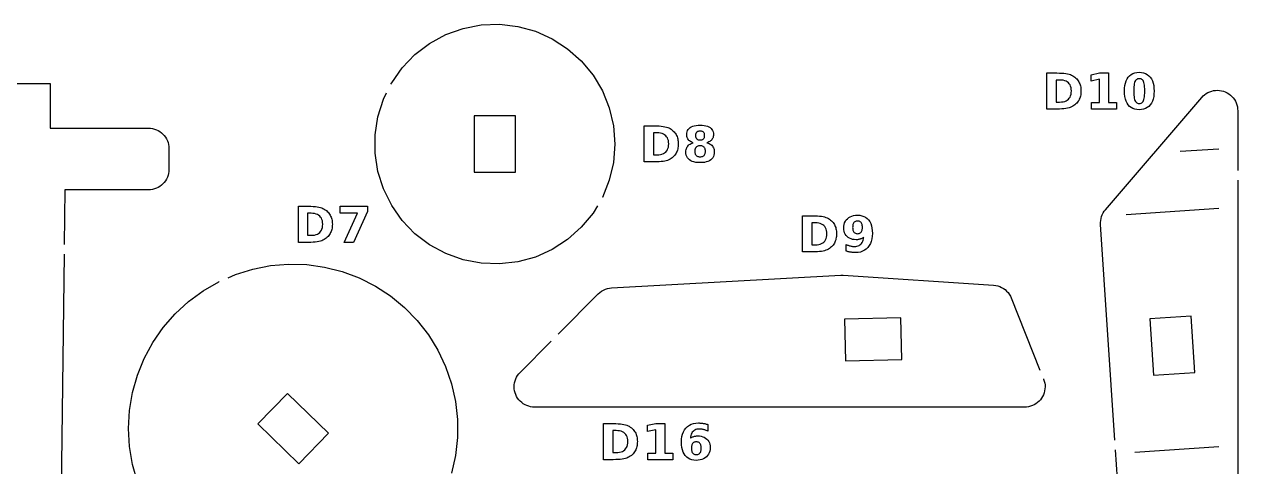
# Model space of a CAD drawing. Header units: millimetres. Extents: x 3 to 296, y 5 to 140.
# Drawn here: x 208.3 to 290, y 103.3 to 133.1 of the extents above; entities that cross this region are included whole.
import ezdxf

# ---------------------------------------------------------------- set-up
doc = ezdxf.new("R2010")
doc.units = ezdxf.units.MM
for name, color, linetype in [('CUT', 1, 'CONTINUOUS'), ('ENGRAVE', 5, 'CONTINUOUS'), ('SCORE', 7, 'CONTINUOUS')]:
    doc.layers.add(name, color=color, linetype=linetype)

msp = doc.modelspace()

# ---------------------------------------------------------------- linework, layer by layer
at = {"layer": 'CUT', "color": 1}
for points in [[(233.01, 129.028), (233.0588, 129.1266), (233.7701, 130.1378), (234.6273, 131.0286), (235.6106, 131.7781), (236.6967, 132.3687), (237.8602, 132.7866), (239.0739, 133.0219), (240.3093, 133.0693), (241.5375, 132.9275), (242.7296, 132.5999), (243.8577, 132.0942), (244.8954, 131.4222), (245.8184, 130.5996), (246.605, 129.6458), (247.2367, 128.5831), (247.6989, 127.4365), (247.9806, 126.2327), (248.0752, 125), (247.9806, 123.7673), (247.6989, 122.5635), (247.2367, 121.4169), (247.2355, 121.4148)], [(201.925, 129.075), (210.075, 129.075), (210.075, 126.075), (216.7018, 126.075), (216.8348, 126.0685), (216.9683, 126.0487), (217.0992, 126.0159), (217.2262, 125.9704), (217.3482, 125.9127), (217.464, 125.8433), (217.5723, 125.763), (217.6723, 125.6723), (217.763, 125.5723), (217.8433, 125.464), (217.9127, 125.3482), (217.9704, 125.2262), (218.0159, 125.0992), (218.0487, 124.9683), (218.0685, 124.8348), (218.075, 124.7018), (218.075, 123.2982), (218.0685, 123.1652), (218.0487, 123.0317), (218.0159, 122.9008), (217.9704, 122.7738), (217.9127, 122.6518), (217.8433, 122.536), (217.763, 122.4277), (217.6723, 122.3277), (217.5723, 122.237), (217.464, 122.1567), (217.3482, 122.0873), (217.2262, 122.0296), (217.0992, 121.9841), (216.9683, 121.9513), (216.8348, 121.9315), (216.7018, 121.925), (211.074, 121.925), (211.0269, 118.2503)], [(246.9034, 120.8561), (246.605, 120.3542), (245.8184, 119.4004), (244.8954, 118.5778), (243.8577, 117.9058), (242.7296, 117.4001), (241.5375, 117.0725), (240.3093, 116.9307), (239.0739, 116.9781), (237.8602, 117.2134), (236.6967, 117.6313), (235.6106, 118.2219), (234.6273, 118.9714), (233.7701, 119.8622), (233.0588, 120.8734), (232.5102, 121.9813), (232.1372, 123.16), (231.9485, 124.3818), (231.9485, 125.6182), (232.1372, 126.84), (232.5102, 128.0187), (232.7216, 128.4455)], [(281.7223, 105.0778), (280.7541, 119.6002), (280.7517, 119.7315), (280.7622, 119.8643), (280.7855, 119.9955), (280.8214, 120.1238), (280.8695, 120.248), (280.9294, 120.367), (281.0005, 120.4796), (281.0811, 120.5834), (287.5642, 128.1454), (287.6548, 128.2412), (287.7557, 128.329), (287.8647, 128.4066), (287.9807, 128.4733), (288.1026, 128.5283), (288.2293, 128.5713), (288.3595, 128.6017), (288.4921, 128.6193), (288.6258, 128.624), (288.7593, 128.6156), (288.8914, 128.5944), (289.0207, 128.5604), (289.1462, 128.5139), (289.2665, 128.4556), (289.3806, 128.3858), (289.4874, 128.3052), (289.5859, 128.2146), (289.6751, 128.115), (289.7542, 128.0071), (289.8224, 127.892), (289.8791, 127.7709), (289.9238, 127.6448), (289.956, 127.515), (289.9755, 127.3826), (289.9819, 127.2508), (289.9819, 123.2185)], [(289.9819, 122.5685), (289.9818, 101.9104)], [(211.0186, 117.6004), (210.3398, 64.6547)], [(222.0523, 116.0095), (222.5428, 116.2247), (223.7073, 116.5889), (224.9049, 116.8228), (226.121, 116.9236), (227.3407, 116.8899), (228.5493, 116.7223), (229.7322, 116.4228), (230.8749, 115.9949), (231.9637, 115.444), (232.9852, 114.7766), (233.9271, 114.0008), (234.7779, 113.1262), (235.5274, 112.1633), (236.1663, 111.1238), (236.6871, 110.0203), (237.0833, 108.8662), (237.3501, 107.6755), (237.4843, 106.4627), (237.4843, 105.2425), (237.3501, 104.0297), (237.0832, 102.839)], [(244.2581, 112.2078), (246.9614, 114.927), (247.0666, 115.0223), (247.1828, 115.1072), (247.3072, 115.1796), (247.4385, 115.2385), (247.5753, 115.2834), (247.716, 115.3137), (247.8571, 115.329), (263.2672, 116.1824), (263.4302, 116.1815), (273.5585, 115.5062), (273.6962, 115.4899), (273.8334, 115.4593), (273.9667, 115.4148), (274.0948, 115.3569), (274.2163, 115.2862), (274.3299, 115.2035), (274.4345, 115.1097), (274.529, 115.0056), (274.6124, 114.8925), (274.6838, 114.7714), (274.7416, 114.6454), (276.676, 109.7944)], [(215.951, 102.2567), (215.619, 103.4308), (215.4181, 104.6344), (215.3509, 105.8528), (215.4181, 107.0711), (215.619, 108.2747), (215.951, 109.4488), (216.4102, 110.5794), (216.991, 111.6525), (217.6863, 112.6552), (218.4876, 113.5754), (219.3854, 114.4018), (220.3686, 115.1244), (221.4253, 115.7345), (221.457, 115.7484)], [(276.9167, 109.1907), (276.923, 109.1748), (276.9659, 109.0498), (276.9969, 108.9194), (277.015, 108.7866), (277.0201, 108.6526), (277.0122, 108.5189), (276.9912, 108.3865), (276.9575, 108.2567), (276.9113, 108.1309), (276.8531, 108.0102), (276.7834, 107.8957), (276.7028, 107.7886), (276.6123, 107.6898), (276.5125, 107.6003), (276.4045, 107.5209), (276.2893, 107.4524), (276.168, 107.3954), (276.0417, 107.3506), (275.9116, 107.3182), (275.779, 107.2987), (275.6469, 107.2923), (242.6756, 107.2925), (242.5428, 107.299), (242.4095, 107.3187), (242.2788, 107.3514), (242.1518, 107.3968), (242.03, 107.4543), (241.9143, 107.5236), (241.806, 107.6038), (241.7061, 107.6942), (241.6154, 107.7939), (241.535, 107.9021), (241.4656, 108.0176), (241.4078, 108.1394), (241.3622, 108.2662), (241.3292, 108.3969), (241.3092, 108.5302), (241.3024, 108.6648), (241.3087, 108.7994), (241.3282, 108.9328), (241.3606, 109.0636), (241.4057, 109.1906), (241.4631, 109.3125), (241.532, 109.4283), (241.612, 109.5368), (241.701, 109.6356), (243.7999, 111.7468)], [(281.9629, 101.4676), (281.7655, 104.4292)]]:
    msp.add_lwpolyline(points, dxfattribs=at)
for points in [[(241.395, 123.105), (241.395, 126.895), (238.605, 126.895), (238.605, 123.105), (241.395, 123.105)], [(267.3793, 110.5122), (267.3121, 113.3014), (263.5232, 113.2102), (263.5904, 110.421), (267.3793, 110.5122)], [(286.849, 113.4159), (284.0652, 113.2303), (284.3173, 109.4487), (287.1011, 109.6343), (286.849, 113.4159)], [(226.0399, 108.2164), (224.0526, 106.1736), (226.8122, 103.489), (228.7995, 105.5318), (226.0399, 108.2164)]]:
    msp.add_lwpolyline(points, close=True, dxfattribs=at)
at = {"layer": 'ENGRAVE', "color": 5}
for points in [[(284.3264, 128.1999), (284.2903, 128.037), (284.2396, 127.8893), (284.1745, 127.757), (284.095, 127.64), (284.0021, 127.5398), (283.8971, 127.4578), (283.78, 127.3941), (283.6508, 127.3485), (283.5095, 127.3212), (283.356, 127.3121), (283.2021, 127.3212), (283.0603, 127.3485), (282.9308, 127.3941), (282.8135, 127.4578), (282.7084, 127.5398), (282.6155, 127.64), (282.5359, 127.757), (282.4708, 127.8893), (282.4202, 128.037), (282.384, 128.1999), (282.3623, 128.3782), (282.3551, 128.5718), (282.3623, 128.7659), (282.384, 128.9446), (282.4202, 129.1079), (282.4708, 129.2558), (282.5359, 129.3882), (282.6155, 129.5053), (282.7084, 129.6055), (282.8135, 129.6875), (282.9308, 129.7512), (283.0603, 129.7968), (283.2021, 129.8241), (283.356, 129.8332), (283.5095, 129.8241), (283.6508, 129.7968), (283.78, 129.7512), (283.8971, 129.6875), (284.0021, 129.6055), (284.095, 129.5053), (284.1745, 129.3882), (284.2396, 129.2558), (284.2903, 129.1079), (284.3264, 128.9446), (284.3481, 128.7659), (284.3554, 128.5718), (284.3481, 128.3782), (284.3264, 128.1999)], [(278.147, 129.7805), (278.2922, 129.7695), (278.4218, 129.7542), (278.5356, 129.7345), (278.6338, 129.7103), (278.722, 129.681), (278.8059, 129.6455), (278.8855, 129.6039), (278.9608, 129.5563), (279.0318, 129.5025), (279.0985, 129.4426), (279.153, 129.3864), (279.2026, 129.3274), (279.2474, 129.2656), (279.2873, 129.201), (279.3223, 129.1336), (279.3524, 129.0634), (279.3777, 128.9902), (279.3985, 128.9138), (279.4146, 128.8343), (279.4262, 128.7516), (279.4331, 128.6657), (279.4354, 128.5767), (279.4331, 128.4867), (279.4262, 128.3999), (279.4146, 128.3165), (279.3985, 128.2364), (279.3777, 128.1595), (279.3524, 128.086), (279.3223, 128.0155), (279.2873, 127.9479), (279.2474, 127.8831), (279.2026, 127.8212), (279.153, 127.7622), (279.0985, 127.7059), (279.0312, 127.6461), (278.9596, 127.5923), (278.8836, 127.5446), (278.8033, 127.503), (278.7187, 127.4676), (278.6297, 127.4382), (278.531, 127.4141), (278.4171, 127.3943), (278.2879, 127.379), (278.1436, 127.368), (277.9841, 127.3615), (277.8094, 127.3593), (277.1486, 127.3593), (277.1486, 129.7893), (277.8094, 129.7893), (277.986, 129.7871), (278.147, 129.7805)], [(278.1228, 127.8382), (278.2358, 127.8541), (278.3386, 127.8805), (278.4313, 127.9175), (278.514, 127.9651), (278.5866, 128.0233), (278.6485, 128.0916), (278.6992, 128.1694), (278.7386, 128.2569), (278.7667, 128.3539), (278.7836, 128.4605), (278.7892, 128.5767), (278.7836, 128.6924), (278.7668, 128.7984), (278.7388, 128.8949), (278.6995, 128.9818), (278.6491, 129.0591), (278.5874, 129.1268), (278.515, 129.1845), (278.4324, 129.2317), (278.3396, 129.2684), (278.2366, 129.2947), (278.1233, 129.3104), (277.9998, 129.3156), (277.7752, 129.3156), (277.7752, 127.8329), (277.9998, 127.8329), (278.1228, 127.8382)], [(280.6869, 129.3628), (280.1189, 129.2457), (280.1189, 129.6721), (280.6836, 129.7893), (281.2793, 129.7893), (281.2793, 127.7922), (281.8327, 127.7922), (281.8327, 127.3593), (280.1335, 127.3593), (280.1335, 127.7922), (280.6869, 127.7922), (280.6869, 129.3628)], [(283.7193, 128.8506), (283.7074, 128.9651), (283.6908, 129.0646), (283.6694, 129.1492), (283.6433, 129.2188), (283.6116, 129.2757), (283.5734, 129.3223), (283.5288, 129.3586), (283.4776, 129.3845), (283.4201, 129.4), (283.356, 129.4052), (283.292, 129.4), (283.2343, 129.3845), (283.1831, 129.3586), (283.1383, 129.3223), (283.0999, 129.2757), (283.0679, 129.2188), (283.0416, 129.1492), (283.02, 129.0646), (283.0032, 128.9651), (282.9913, 128.8506), (282.9841, 128.7211), (282.9817, 128.5767), (282.9841, 128.4307), (282.9913, 128.2998), (283.0032, 128.1841), (283.02, 128.0834), (283.0416, 127.9978), (283.0679, 127.9273), (283.0999, 127.8696), (283.1383, 127.8224), (283.1831, 127.7857), (283.2343, 127.7595), (283.292, 127.7437), (283.356, 127.7385), (283.4196, 127.7437), (283.4768, 127.7595), (283.5277, 127.7857), (283.5723, 127.8224), (283.6106, 127.8696), (283.6425, 127.9273), (283.6688, 127.9978), (283.6904, 128.0834), (283.7072, 128.1841), (283.7192, 128.2998), (283.7264, 128.4307), (283.7287, 128.5767), (283.7264, 128.7211), (283.7193, 128.8506)], [(250.8934, 126.2278), (251.0543, 126.2212), (251.1996, 126.2103), (251.3291, 126.1949), (251.443, 126.1752), (251.5412, 126.1511), (251.6294, 126.1217), (251.7133, 126.0862), (251.7928, 126.0447), (251.8681, 125.997), (251.9392, 125.9432), (252.0059, 125.8833), (252.0604, 125.8271), (252.11, 125.7681), (252.1548, 125.7063), (252.1947, 125.6417), (252.2297, 125.5743), (252.2598, 125.5041), (252.2851, 125.4309), (252.3059, 125.3545), (252.322, 125.275), (252.3336, 125.1923), (252.3405, 125.1065), (252.3428, 125.0174), (252.3405, 124.9274), (252.3336, 124.8407), (252.322, 124.7572), (252.3059, 124.6771), (252.2851, 124.6003), (252.2598, 124.5267), (252.2297, 124.4563), (252.1947, 124.3887), (252.1548, 124.3239), (252.11, 124.262), (252.0604, 124.2029), (252.0059, 124.1467), (251.9386, 124.0868), (251.867, 124.033), (251.791, 123.9853), (251.7107, 123.9438), (251.6261, 123.9083), (251.5371, 123.8789), (251.4384, 123.8548), (251.3244, 123.8351), (251.1953, 123.8197), (251.051, 123.8088), (250.8915, 123.8022), (250.7168, 123.8), (250.056, 123.8), (250.056, 126.23), (250.7168, 126.23), (250.8934, 126.2278)], [(250.9072, 124.2736), (251.0302, 124.2789), (251.1431, 124.2948), (251.246, 124.3212), (251.3387, 124.3583), (251.4214, 124.4059), (251.494, 124.4641), (251.5559, 124.5323), (251.6066, 124.6102), (251.646, 124.6976), (251.6741, 124.7946), (251.691, 124.9013), (251.6966, 125.0174), (251.691, 125.1331), (251.6742, 125.2392), (251.6462, 125.3356), (251.6069, 125.4225), (251.5565, 125.4999), (251.4948, 125.5676), (251.4224, 125.6253), (251.3398, 125.6725), (251.247, 125.7092), (251.144, 125.7354), (251.0307, 125.7511), (250.9072, 125.7564), (250.6826, 125.7564), (250.6826, 124.2736), (250.9072, 124.2736)], [(253.1593, 125.1786), (253.1067, 125.2147), (253.0602, 125.2549), (253.0197, 125.299), (252.9854, 125.347), (252.9573, 125.3988), (252.9355, 125.4545), (252.9199, 125.5139), (252.9105, 125.5771), (252.9074, 125.6441), (252.9138, 125.7425), (252.9329, 125.8329), (252.9648, 125.9151), (253.0094, 125.9891), (253.0668, 126.055), (253.1369, 126.1128), (253.2194, 126.1621), (253.3138, 126.2023), (253.4201, 126.2337), (253.5384, 126.2561), (253.6686, 126.2695), (253.8107, 126.274), (253.9519, 126.2695), (254.0813, 126.2561), (254.1989, 126.2339), (254.3048, 126.2027), (254.3989, 126.1626), (254.4813, 126.1136), (254.5514, 126.0561), (254.6088, 125.9902), (254.6534, 125.9161), (254.6853, 125.8337), (254.7044, 125.743), (254.7108, 125.6441), (254.7077, 125.5771), (254.6982, 125.5139), (254.6825, 125.4545), (254.6605, 125.3988), (254.6323, 125.347), (254.5977, 125.299), (254.557, 125.2549), (254.5103, 125.2147), (254.4575, 125.1786), (254.3988, 125.1464), (254.334, 125.1182), (254.2632, 125.0939), (254.3423, 125.0688), (254.4147, 125.0389), (254.4803, 125.0042), (254.5392, 124.9648), (254.5913, 124.9207), (254.6368, 124.8718), (254.6753, 124.8183), (254.7068, 124.7603), (254.7314, 124.6978), (254.7489, 124.6309), (254.7594, 124.5595), (254.7629, 124.4836), (254.7562, 124.3681), (254.7362, 124.2623), (254.7029, 124.1664), (254.6562, 124.0803), (254.5962, 124.004), (254.5228, 123.9375), (254.4364, 123.8811), (254.337, 123.8349), (254.2248, 123.799), (254.0996, 123.7733), (253.9616, 123.7579), (253.8107, 123.7528), (253.6593, 123.7579), (253.5208, 123.7733), (253.3951, 123.799), (253.2823, 123.8349), (253.1824, 123.8811), (253.0954, 123.9375), (253.0216, 124.004), (252.9611, 124.0803), (252.9141, 124.1664), (252.8806, 124.2623), (252.8604, 124.3681), (252.8537, 124.4836), (252.8572, 124.5595), (252.8677, 124.6309), (252.8852, 124.6978), (252.9098, 124.7603), (252.9413, 124.8183), (252.9799, 124.8718), (253.0253, 124.9207), (253.0774, 124.9648), (253.1363, 125.0042), (253.2019, 125.0389), (253.2743, 125.0688), (253.3534, 125.0939), (253.2826, 125.1182), (253.2179, 125.1464), (253.1593, 125.1786)], [(253.5088, 125.4914), (253.52, 125.4524), (253.5357, 125.4171), (253.5558, 125.3855), (253.5804, 125.3576), (253.6092, 125.3337), (253.6418, 125.3142), (253.6783, 125.299), (253.7186, 125.2882), (253.7628, 125.2817), (253.8107, 125.2795), (253.8577, 125.2817), (253.901, 125.2882), (253.9405, 125.299), (253.9764, 125.3142), (254.0085, 125.3337), (254.037, 125.3576), (254.0613, 125.3855), (254.0813, 125.4171), (254.0968, 125.4524), (254.1079, 125.4914), (254.1145, 125.5342), (254.1167, 125.5806), (254.1145, 125.627), (254.1079, 125.6697), (254.0968, 125.7086), (254.0813, 125.7437), (254.0613, 125.7751), (254.037, 125.8028), (254.0085, 125.8264), (253.9764, 125.8457), (253.9405, 125.8608), (253.901, 125.8715), (253.8577, 125.8779), (253.8107, 125.8801), (253.7628, 125.8779), (253.7186, 125.8714), (253.6783, 125.8605), (253.6418, 125.8454), (253.6092, 125.8258), (253.5804, 125.802), (253.5558, 125.7741), (253.5357, 125.7426), (253.52, 125.7076), (253.5088, 125.6689), (253.5021, 125.6265), (253.4999, 125.5806), (253.5021, 125.5342), (253.5088, 125.4914)], [(253.6553, 124.8632), (253.6125, 124.8446), (253.5743, 124.8206), (253.5406, 124.7912), (253.5117, 124.7569), (253.4881, 124.718), (253.4698, 124.6744), (253.4566, 124.6263), (253.4488, 124.5735), (253.4462, 124.5161), (253.4488, 124.4588), (253.4566, 124.4061), (253.4698, 124.3581), (253.4881, 124.3147), (253.5117, 124.276), (253.5406, 124.2419), (253.5743, 124.2128), (253.6125, 124.189), (253.6553, 124.1705), (253.7026, 124.1573), (253.7544, 124.1493), (253.8107, 124.1467), (253.8665, 124.1493), (253.9178, 124.1573), (253.9646, 124.1705), (254.0068, 124.189), (254.0445, 124.2128), (254.0777, 124.2419), (254.106, 124.276), (254.1292, 124.3147), (254.1472, 124.3581), (254.1601, 124.4061), (254.1679, 124.4588), (254.1704, 124.5161), (254.1679, 124.574), (254.1601, 124.6271), (254.1472, 124.6754), (254.1292, 124.7191), (254.106, 124.7579), (254.0777, 124.792), (254.0445, 124.8211), (254.0068, 124.8449), (253.9646, 124.8634), (253.9178, 124.8767), (253.8665, 124.8846), (253.8107, 124.8872), (253.7544, 124.8846), (253.7026, 124.8766), (253.6553, 124.8632)], [(227.617, 120.8144), (227.778, 120.8079), (227.9232, 120.7969), (228.0528, 120.7816), (228.1666, 120.7618), (228.2648, 120.7377), (228.353, 120.7083), (228.4369, 120.6729), (228.5165, 120.6313), (228.5918, 120.5836), (228.6628, 120.5298), (228.7295, 120.47), (228.784, 120.4138), (228.8337, 120.3548), (228.8784, 120.293), (228.9183, 120.2284), (228.9533, 120.1609), (228.9834, 120.0907), (229.0088, 120.0175), (229.0295, 119.9412), (229.0457, 119.8616), (229.0572, 119.779), (229.0641, 119.6931), (229.0664, 119.6041), (229.0641, 119.514), (229.0572, 119.4273), (229.0457, 119.3439), (229.0295, 119.2637), (229.0088, 119.1869), (228.9834, 119.1134), (228.9533, 119.0429), (228.9183, 118.9753), (228.8784, 118.9105), (228.8337, 118.8486), (228.784, 118.7895), (228.7295, 118.7333), (228.6622, 118.6734), (228.5906, 118.6196), (228.5146, 118.572), (228.4344, 118.5304), (228.3497, 118.4949), (228.2607, 118.4656), (228.162, 118.4414), (228.0481, 118.4217), (227.9189, 118.4064), (227.7746, 118.3954), (227.6151, 118.3888), (227.4404, 118.3866), (226.7796, 118.3866), (226.7796, 120.8166), (227.4404, 120.8166), (227.617, 120.8144)], [(227.6309, 118.8603), (227.7539, 118.8656), (227.8668, 118.8814), (227.9696, 118.9079), (228.0624, 118.9449), (228.145, 118.9925), (228.2176, 119.0507), (228.2795, 119.119), (228.3302, 119.1968), (228.3696, 119.2843), (228.3977, 119.3813), (228.4146, 119.4879), (228.4202, 119.6041), (228.4146, 119.7197), (228.3978, 119.8258), (228.3698, 119.9223), (228.3305, 120.0092), (228.2801, 120.0865), (228.2184, 120.1542), (228.146, 120.2119), (228.0634, 120.2591), (227.9706, 120.2958), (227.8676, 120.322), (227.7543, 120.3378), (227.6309, 120.343), (227.4063, 120.343), (227.4063, 118.8603), (227.6309, 118.8603)], [(231.4279, 120.8166), (231.4279, 120.4635), (230.4807, 118.3866), (229.8703, 118.3866), (230.7671, 120.356), (229.5969, 120.356), (229.5969, 120.8166), (231.4279, 120.8166)], [(261.5401, 120.174), (261.701, 120.1674), (261.8462, 120.1565), (261.9758, 120.1411), (262.0896, 120.1214), (262.1878, 120.0973), (262.276, 120.0679), (262.3599, 120.0324), (262.4395, 119.9909), (262.5148, 119.9432), (262.5858, 119.8894), (262.6525, 119.8295), (262.707, 119.7733), (262.7567, 119.7143), (262.8014, 119.6525), (262.8413, 119.5879), (262.8763, 119.5205), (262.9064, 119.4503), (262.9318, 119.3771), (262.9525, 119.3007), (262.9687, 119.2212), (262.9802, 119.1385), (262.9871, 119.0527), (262.9894, 118.9636), (262.9871, 118.8736), (262.9802, 118.7869), (262.9687, 118.7034), (262.9525, 118.6233), (262.9318, 118.5464), (262.9064, 118.4729), (262.8763, 118.4025), (262.8413, 118.3348), (262.8014, 118.2701), (262.7567, 118.2082), (262.707, 118.1491), (262.6525, 118.0929), (262.5852, 118.033), (262.5136, 117.9792), (262.4377, 117.9315), (262.3574, 117.89), (262.2727, 117.8545), (262.1838, 117.8251), (262.085, 117.801), (261.9711, 117.7813), (261.842, 117.7659), (261.6976, 117.755), (261.5381, 117.7484), (261.3634, 117.7462), (260.7026, 117.7462), (260.7026, 120.1762), (261.3634, 120.1762), (261.5401, 120.174)], [(263.6801, 118.2268), (263.7289, 118.2063), (263.7771, 118.1879), (263.8244, 118.1714), (263.8711, 118.1568), (263.917, 118.1441), (263.9625, 118.1334), (264.0078, 118.1247), (264.0529, 118.1179), (264.0979, 118.113), (264.1426, 118.1101), (264.1872, 118.1091), (264.2771, 118.1135), (264.3601, 118.1264), (264.4362, 118.148), (264.5055, 118.1782), (264.5679, 118.2171), (264.6234, 118.2646), (264.6719, 118.3206), (264.7133, 118.3849), (264.7475, 118.4577), (264.7746, 118.5387), (264.7945, 118.6282), (264.8073, 118.726), (264.77, 118.7), (264.7319, 118.6763), (264.693, 118.6548), (264.6532, 118.6356), (264.6127, 118.6186), (264.5713, 118.6039), (264.529, 118.5915), (264.4854, 118.5813), (264.4407, 118.5734), (264.3948, 118.5678), (264.3478, 118.5644), (264.2995, 118.5632), (264.1793, 118.5693), (264.067, 118.5874), (263.9628, 118.6176), (263.8666, 118.6598), (263.7783, 118.7141), (263.6981, 118.7805), (263.6282, 118.8568), (263.5711, 118.9407), (263.5266, 119.0322), (263.4948, 119.1314), (263.4758, 119.2382), (263.4694, 119.3526), (263.4765, 119.479), (263.4977, 119.5968), (263.5331, 119.7058), (263.5826, 119.8062), (263.6463, 119.8979), (263.7242, 119.9809), (263.8139, 120.053), (263.9132, 120.112), (264.0222, 120.1579), (264.1408, 120.1907), (264.2691, 120.2103), (264.4069, 120.2169), (264.5594, 120.208), (264.6999, 120.1813), (264.8285, 120.1367), (264.9451, 120.0744), (265.0498, 119.9942), (265.1426, 119.8963), (265.2222, 119.782), (265.2873, 119.653), (265.3379, 119.5093), (265.3741, 119.3508), (265.3958, 119.1776), (265.403, 118.9897), (265.3946, 118.7961), (265.3692, 118.6169), (265.3269, 118.452), (265.2678, 118.3014), (265.1917, 118.1651), (265.0987, 118.0432), (264.9909, 117.938), (264.8706, 117.852), (264.7377, 117.785), (264.5923, 117.7372), (264.4343, 117.7085), (264.2637, 117.699), (264.2071, 117.6997), (264.1514, 117.7018), (264.0965, 117.7053), (264.0424, 117.7102), (263.989, 117.7165), (263.9366, 117.7242), (263.8847, 117.7333), (263.8331, 117.7438), (263.7819, 117.7557), (263.7311, 117.7691), (263.6807, 117.7838), (263.6306, 117.7999), (263.6306, 118.2491), (263.6801, 118.2268)], [(261.5539, 118.2198), (261.6769, 118.2251), (261.7898, 118.241), (261.8926, 118.2674), (261.9854, 118.3045), (262.068, 118.3521), (262.1406, 118.4102), (262.2025, 118.4785), (262.2532, 118.5564), (262.2926, 118.6438), (262.3207, 118.7408), (262.3376, 118.8474), (262.3433, 118.9636), (262.3377, 119.0793), (262.3208, 119.1854), (262.2928, 119.2818), (262.2536, 119.3687), (262.2031, 119.446), (262.1414, 119.5138), (262.0691, 119.5715), (261.9865, 119.6187), (261.8936, 119.6554), (261.7906, 119.6816), (261.6773, 119.6973), (261.5539, 119.7026), (261.3293, 119.7026), (261.3293, 118.2198), (261.5539, 118.2198)], [(264.5042, 118.982), (264.5477, 118.9968), (264.5867, 119.0175), (264.6211, 119.0442), (264.6511, 119.0768), (264.6764, 119.1153), (264.6972, 119.1597), (264.7133, 119.21), (264.7249, 119.2663), (264.7318, 119.3285), (264.7341, 119.3966), (264.7318, 119.4642), (264.7249, 119.5261), (264.7133, 119.5821), (264.6972, 119.6324), (264.6764, 119.6769), (264.6511, 119.7156), (264.6211, 119.7484), (264.5867, 119.7753), (264.5477, 119.7962), (264.5042, 119.8111), (264.4562, 119.82), (264.4037, 119.823), (264.3511, 119.82), (264.3031, 119.8111), (264.2596, 119.7962), (264.2207, 119.7753), (264.1862, 119.7484), (264.1563, 119.7156), (264.1309, 119.6769), (264.1102, 119.6324), (264.094, 119.5821), (264.0825, 119.5261), (264.0756, 119.4642), (264.0733, 119.3966), (264.0756, 119.3285), (264.0825, 119.2663), (264.094, 119.21), (264.1102, 119.1597), (264.1309, 119.1153), (264.1563, 119.0768), (264.1862, 119.0442), (264.2207, 119.0175), (264.2596, 118.9968), (264.3031, 118.982), (264.3511, 118.9731), (264.4037, 118.9701), (264.4562, 118.9731), (264.5042, 118.982)], [(248.3001, 106.1791), (248.4454, 106.1681), (248.5749, 106.1527), (248.6888, 106.133), (248.787, 106.1089), (248.8752, 106.0795), (248.9591, 106.0441), (249.0386, 106.0025), (249.1139, 105.9548), (249.185, 105.901), (249.2517, 105.8411), (249.3062, 105.785), (249.3558, 105.7259), (249.4006, 105.6641), (249.4405, 105.5995), (249.4755, 105.5321), (249.5056, 105.4619), (249.5309, 105.3887), (249.5517, 105.3124), (249.5678, 105.2328), (249.5794, 105.1501), (249.5863, 105.0643), (249.5886, 104.9753), (249.5863, 104.8852), (249.5794, 104.7985), (249.5678, 104.715), (249.5517, 104.6349), (249.5309, 104.5581), (249.5056, 104.4845), (249.4755, 104.4141), (249.4405, 104.3465), (249.4006, 104.2817), (249.3558, 104.2198), (249.3062, 104.1607), (249.2517, 104.1045), (249.1844, 104.0446), (249.1128, 103.9908), (249.0368, 103.9432), (248.9565, 103.9016), (248.8719, 103.8661), (248.7829, 103.8368), (248.6842, 103.8126), (248.5702, 103.7929), (248.4411, 103.7775), (248.2968, 103.7666), (248.1373, 103.76), (247.9626, 103.7578), (247.3018, 103.7578), (247.3018, 106.1878), (247.9626, 106.1878), (248.1392, 106.1856), (248.3001, 106.1791)], [(250.8401, 105.7614), (250.272, 105.6442), (250.272, 106.0706), (250.8368, 106.1878), (251.4325, 106.1878), (251.4325, 104.1908), (251.9859, 104.1908), (251.9859, 103.7578), (250.2867, 103.7578), (250.2867, 104.1908), (250.8401, 104.1908), (250.8401, 105.7614)], [(254.2785, 105.6985), (254.2284, 105.7197), (254.1794, 105.7388), (254.1313, 105.7558), (254.0843, 105.7706), (254.0382, 105.7834), (253.9928, 105.7941), (253.9478, 105.8028), (253.9031, 105.8096), (253.8588, 105.8145), (253.8148, 105.8174), (253.7713, 105.8184), (253.6814, 105.814), (253.5984, 105.8011), (253.5222, 105.7795), (253.453, 105.7493), (253.3906, 105.7104), (253.3351, 105.6629), (253.2866, 105.6069), (253.2454, 105.5426), (253.2114, 105.4699), (253.1846, 105.3888), (253.1651, 105.2993), (253.1528, 105.2015), (253.1891, 105.227), (253.2264, 105.2502), (253.2647, 105.2713), (253.304, 105.2901), (253.3442, 105.3067), (253.3855, 105.3211), (253.4279, 105.3333), (253.4716, 105.3433), (253.5165, 105.351), (253.5627, 105.3566), (253.6102, 105.3599), (253.659, 105.361), (253.7792, 105.3549), (253.8914, 105.3368), (253.9957, 105.3065), (254.0919, 105.2641), (254.1801, 105.2095), (254.2604, 105.1429), (254.3302, 105.0665), (254.3874, 104.9825), (254.4319, 104.891), (254.4636, 104.7921), (254.4827, 104.6856), (254.489, 104.5716), (254.4819, 104.4457), (254.4606, 104.3285), (254.4251, 104.2199), (254.3755, 104.1199), (254.3116, 104.0285), (254.2335, 103.9458), (254.1435, 103.8739), (254.0438, 103.8151), (253.9344, 103.7694), (253.8154, 103.7367), (253.6867, 103.7171), (253.5483, 103.7106), (253.3963, 103.7195), (253.2563, 103.7462), (253.1281, 103.7906), (253.0119, 103.8528), (252.9075, 103.9327), (252.815, 104.0304), (252.7357, 104.1445), (252.6708, 104.2734), (252.6203, 104.4172), (252.5843, 104.5759), (252.5626, 104.7494), (252.5554, 104.9378), (252.5639, 105.1314), (252.5892, 105.3106), (252.6313, 105.4755), (252.6903, 105.6261), (252.7662, 105.7624), (252.859, 105.8843), (252.9664, 105.9895), (253.0864, 106.0755), (253.2189, 106.1425), (253.3639, 106.1903), (253.5214, 106.219), (253.6915, 106.2285), (253.7471, 106.2278), (253.8022, 106.2256), (253.8567, 106.222), (253.9107, 106.2169), (253.9641, 106.2104), (254.017, 106.2025), (254.0696, 106.1931), (254.1219, 106.1822), (254.1741, 106.1699), (254.2261, 106.1562), (254.2779, 106.141), (254.3295, 106.1244), (254.3295, 105.6751), (254.2785, 105.6985)], [(248.276, 104.2367), (248.3889, 104.2526), (248.4918, 104.2791), (248.5845, 104.3161), (248.6672, 104.3637), (248.7398, 104.4219), (248.8017, 104.4901), (248.8524, 104.568), (248.8918, 104.6554), (248.9199, 104.7525), (248.9368, 104.8591), (248.9424, 104.9753), (248.9368, 105.0909), (248.92, 105.197), (248.892, 105.2935), (248.8527, 105.3804), (248.8023, 105.4577), (248.7406, 105.5254), (248.6682, 105.5831), (248.5856, 105.6303), (248.4928, 105.667), (248.3898, 105.6932), (248.2765, 105.709), (248.153, 105.7142), (247.9284, 105.7142), (247.9284, 104.2314), (248.153, 104.2314), (248.276, 104.2367)], [(253.4543, 104.9455), (253.4109, 104.9307), (253.3721, 104.91), (253.3379, 104.8833), (253.3082, 104.8508), (253.2831, 104.8123), (253.2625, 104.7678), (253.2466, 104.7175), (253.2351, 104.6612), (253.2283, 104.599), (253.226, 104.5309), (253.2283, 104.4628), (253.2351, 104.4006), (253.2466, 104.3444), (253.2625, 104.294), (253.2831, 104.2496), (253.3082, 104.2111), (253.3379, 104.1785), (253.3721, 104.1519), (253.4109, 104.1311), (253.4543, 104.1163), (253.5023, 104.1075), (253.5548, 104.1045), (253.6078, 104.1075), (253.6561, 104.1163), (253.6998, 104.1311), (253.7389, 104.1519), (253.7733, 104.1785), (253.803, 104.2111), (253.8281, 104.2496), (253.8487, 104.294), (253.8646, 104.3444), (253.8761, 104.4006), (253.8829, 104.4628), (253.8852, 104.5309), (253.8829, 104.599), (253.8761, 104.6612), (253.8646, 104.7175), (253.8487, 104.7678), (253.8281, 104.8123), (253.803, 104.8508), (253.7733, 104.8833), (253.7389, 104.91), (253.6998, 104.9307), (253.6561, 104.9455), (253.6078, 104.9544), (253.5548, 104.9574), (253.5023, 104.9544), (253.4543, 104.9455)]]:
    msp.add_lwpolyline(points, close=True, dxfattribs=at)
at = {"layer": 'SCORE', "color": 7}
for points in [[(288.7069, 124.6694), (286.1155, 124.4966)], [(288.7069, 120.6605), (282.4702, 120.2447)], [(288.7069, 104.625), (283.0554, 104.2482)]]:
    msp.add_lwpolyline(points, dxfattribs=at)

doc.saveas('drawing.dxf')
